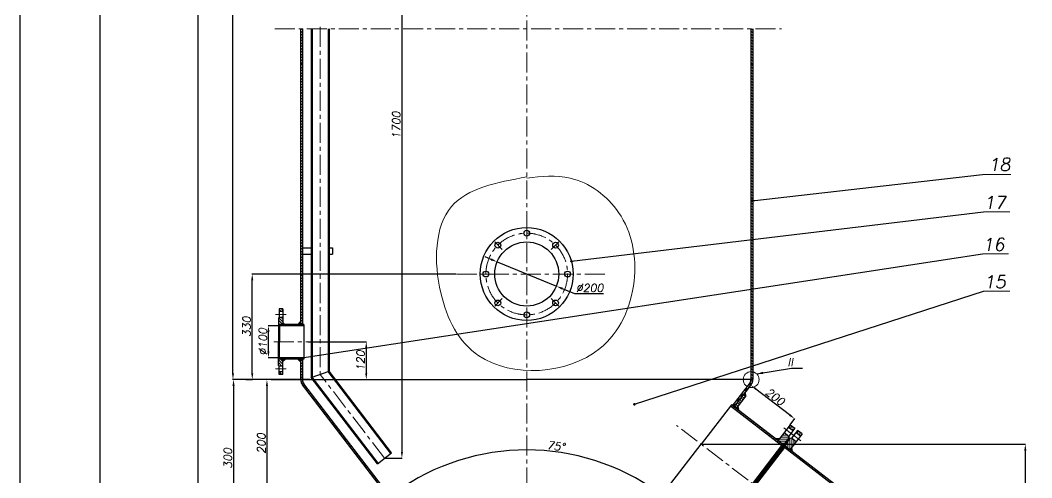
# Model space of a CAD drawing. Header units: inches. Extents: x 41 to 5981, y 0 to 8400.
# Drawn here: x 41 to 3199, y 4589 to 6017 of the extents above; entities that cross this region are included whole.
import ezdxf

# ---------------------------------------------------------------- set-up
doc = ezdxf.new("R2010")
doc.units = ezdxf.units.IN
doc.header["$LTSCALE"] = 50
doc.header["$MEASUREMENT"] = 0
doc.linetypes.add('CENTER', pattern=[2, 1.25, -0.25, 0.25, -0.25])
doc.layers.get('0').update_dxf_attribs({"plot": 0})
for name, color, linetype, lineweight in [('Dam', 2, 'Continuous', 30), ('kthuoc', 3, 'Continuous', 13), ('manh', 4, 'Continuous', 13), ('Tam', 1, 'CENTER', 13)]:
    doc.layers.add(name, color=color, linetype=linetype, lineweight=lineweight)
doc.styles.add('chu2.5', font='txt.shx', dxfattribs={"oblique": 10, "height": 25})
doc.dimstyles.new('kichthuoc2.5', dxfattribs={"dimtxt": 25, "dimasz": 20, "dimexe": 1, "dimexo": 0, "dimgap": 5, "dimtad": 1, "dimtoh": 1, "dimdec": 0, "dimzin": 0, "dimdsep": 46, "dimtxsty": 'chu2.5', "dimcen": 5, "dimclrd": 256, "dimclre": 256, "dimclrt": 256, "dimadec": 0, "dimazin": 0, "dimtfac": 1, "dimtdec": 0, "dimtmove": 0, "dimatfit": 0, "dimfxl": 0, "dimtolj": 1, "dimtzin": 0, "dimarcsym": 0})
pattern_1 = [(90, (-230.6606, 271.374), (-6.25, 1e-15), [])]
pattern_2 = [(135, (-230.6606, 271.374), (-4.4194174, -4.4194174), [])]
pattern_3 = [(135, (-4141.715, 271.374), (-4.4194174, -4.4194174), [])]
pattern_4 = [(135, (0, 271.374), (-4.4194174, -4.4194174), [])]
pattern_5 = [(45, (0, 271.374), (-4.419417, 4.419417), [])]

# ---------------------------------------------------------------- blocks, each defined once
blk = doc.blocks.new('*D20')
at = {"layer": 'DEFPOINTS', "color": 0}
for p in [(2167.2, 4693.5), (2415.2, 884.6), (3179.3, 884.6)]:
    blk.add_point(p, dxfattribs=at)
at = {"layer": 'kthuoc', "lineweight": -2}
for p, q in [((2167.2, 4693.5), (3180.3, 4693.5)), ((3179.3, 4673.5), (3179.3, 904.6)), ((2415.2, 884.6), (3180.3, 884.6))]:
    blk.add_line(p, q, dxfattribs=at)
at = {"layer": 'kthuoc'}
for points in [[(3175.9, 4673.5), (3182.6, 4673.5), (3179.3, 4693.5)], [(3175.9, 904.6), (3182.6, 904.6), (3179.3, 884.6)]]:
    blk.add_solid(points, dxfattribs=at)
at = {"layer": 'kthuoc', "insert": (3161.8, 2789.1), "char_height": 25, "attachment_point": 5, "rotation": 90, "style": 'chu2.5'}
blk.add_mtext('\\A1;4700', dxfattribs=at)
blk = doc.blocks.new('*D23')
at = {"layer": 'DEFPOINTS', "color": 0}
for p in [(1471.2, 4659.1), (1121.8, 4628.5), (2076.8, 4567.5), (1222.7, 4497), (2022.7, 4497)]:
    blk.add_point(p, dxfattribs=at)
at = {"layer": 'kthuoc', "lineweight": -2}
blk.add_arc((1622.7, 3975.7), 700, 54.137, 125.863, dxfattribs=at)
at = {"layer": 'kthuoc'}
for points in [[(1214.6, 4540.3), (1210.6, 4545.7), (1196.6, 4531.1)], [(2034.8, 4545.7), (2030.8, 4540.3), (2048.9, 4531.1)]]:
    blk.add_solid(points, dxfattribs=at)
at = {"layer": 'kthuoc', "insert": (1713.9, 4687.4), "char_height": 25, "attachment_point": 5, "rotation": 352.6964, "style": 'chu2.5'}
blk.add_mtext('\\A1;75°', dxfattribs=at)
blk = doc.blocks.new('*D13')
at = {"layer": 'DEFPOINTS', "color": 0}
for p in [(705.6, 7520.3), (1269.7, 7520.3), (945.8, 4895.1)]:
    blk.add_point(p, dxfattribs=at)
at = {"layer": 'kthuoc', "lineweight": -2}
for p, q in [((1269.7, 7520.3), (704.6, 7520.3)), ((705.6, 4915.1), (705.6, 7500.3)), ((945.8, 4895.1), (704.6, 4895.1))]:
    blk.add_line(p, q, dxfattribs=at)
at = {"layer": 'kthuoc'}
for points in [[(702.3, 7500.3), (708.9, 7500.3), (705.6, 7520.3)], [(702.3, 4915.1), (708.9, 4915.1), (705.6, 4895.1)]]:
    blk.add_solid(points, dxfattribs=at)
at = {"layer": 'kthuoc', "insert": (688.1, 6207.7), "char_height": 25, "attachment_point": 5, "rotation": 90, "style": 'chu2.5'}
blk.add_mtext('\\A1;2800', dxfattribs=at)
blk = doc.blocks.new('*D10')
at = {"layer": 'DEFPOINTS', "color": 0}
for p in [(820.6, 4895.1), (707.3, 4403.5), (1056, 4403.5)]:
    blk.add_point(p, dxfattribs=at)
at = {"layer": 'kthuoc', "lineweight": -2}
for p, q in [((820.6, 4895.1), (706.3, 4895.1)), ((707.3, 4875.1), (707.3, 4423.5)), ((1056, 4403.5), (706.3, 4403.5))]:
    blk.add_line(p, q, dxfattribs=at)
at = {"layer": 'kthuoc'}
for points in [[(704, 4875.1), (710.7, 4875.1), (707.3, 4895.1)], [(704, 4423.5), (710.7, 4423.5), (707.3, 4403.5)]]:
    blk.add_solid(points, dxfattribs=at)
at = {"layer": 'kthuoc', "insert": (689.8, 4649.3), "char_height": 25, "attachment_point": 5, "rotation": 90, "style": 'chu2.5'}
blk.add_mtext('\\A1;300', dxfattribs=at)
blk = doc.blocks.new('*D6')
at = {"layer": 'DEFPOINTS', "color": 0}
for p in [(874.9, 4895.1), (811.6, 4496.3), (1215.7, 4496.3)]:
    blk.add_point(p, dxfattribs=at)
at = {"layer": 'kthuoc', "lineweight": -2}
for p, q in [((874.9, 4895.1), (810.6, 4895.1)), ((811.6, 4875.1), (811.6, 4516.3)), ((1215.7, 4496.3), (810.6, 4496.3))]:
    blk.add_line(p, q, dxfattribs=at)
at = {"layer": 'kthuoc'}
for points in [[(808.3, 4875.1), (814.9, 4875.1), (811.6, 4895.1)], [(808.3, 4516.3), (814.9, 4516.3), (811.6, 4496.3)]]:
    blk.add_solid(points, dxfattribs=at)
at = {"layer": 'kthuoc', "insert": (794.1, 4695.7), "char_height": 25, "attachment_point": 5, "rotation": 90, "style": 'chu2.5'}
blk.add_mtext('\\A1;200', dxfattribs=at)
blk = doc.blocks.new('*D18')
at = {"layer": 'DEFPOINTS', "color": 0}
for p in [(1531.5, 7993.5), (595.6, 603.3), (745.3, 603.3)]:
    blk.add_point(p, dxfattribs=at)
at = {"layer": 'kthuoc', "lineweight": -2}
for p, q in [((1531.5, 7993.5), (594.6, 7993.5)), ((595.6, 7973.5), (595.6, 623.3)), ((745.3, 603.3), (594.6, 603.3))]:
    blk.add_line(p, q, dxfattribs=at)
at = {"layer": 'kthuoc'}
for points in [[(592.3, 7973.5), (599, 7973.5), (595.6, 7993.5)], [(592.3, 623.3), (599, 623.3), (595.6, 603.3)]]:
    blk.add_solid(points, dxfattribs=at)
at = {"layer": 'kthuoc', "insert": (578.1, 4298.4), "char_height": 25, "attachment_point": 5, "rotation": 90, "style": 'chu2.5'}
blk.add_mtext('\\A1;8600', dxfattribs=at)
blk = doc.blocks.new('*D16')
at = {"layer": 'DEFPOINTS', "color": 0}
for p in [(977.8, 6474), (1178.8, 4649.5), (1233, 4649.5)]:
    blk.add_point(p, dxfattribs=at)
at = {"layer": 'kthuoc', "lineweight": -2}
for p, q in [((977.8, 6474), (1234, 6474)), ((1233, 6454), (1233, 4669.5)), ((1178.8, 4649.5), (1234, 4649.5))]:
    blk.add_line(p, q, dxfattribs=at)
at = {"layer": 'kthuoc'}
for points in [[(1229.7, 6454), (1236.3, 6454), (1233, 6474)], [(1229.7, 4669.5), (1236.3, 4669.5), (1233, 4649.5)]]:
    blk.add_solid(points, dxfattribs=at)
at = {"layer": 'kthuoc', "insert": (1215.5, 5689.2), "char_height": 25, "attachment_point": 5, "rotation": 90, "style": 'chu2.5'}
blk.add_mtext('\\A1;1700', dxfattribs=at)
blk = doc.blocks.new('*D63')
at = {"layer": 'DEFPOINTS', "color": 0}
for p in [(2322.4, 4877.6), (2308.3, 4859.3), (2445.2, 4754.3)]:
    blk.add_point(p, dxfattribs=at)
at = {"layer": 'kthuoc', "lineweight": -2}
for p, q in [((2308.3, 4859.3), (2323, 4878.4)), ((2443.4, 4784.7), (2338.2, 4865.5)), ((2445.2, 4754.3), (2459.9, 4773.4))]:
    blk.add_line(p, q, dxfattribs=at)
at = {"layer": 'kthuoc'}
for points in [[(2340.2, 4868.1), (2336.2, 4862.8), (2322.4, 4877.6)], [(2445.4, 4787.4), (2441.4, 4782.1), (2459.3, 4772.6)]]:
    blk.add_solid(points, dxfattribs=at)
at = {"layer": 'kthuoc', "insert": (2398.3, 4841.4), "char_height": 25, "attachment_point": 5, "rotation": 322.5, "style": 'chu2.5'}
blk.add_mtext('\\A1;200', dxfattribs=at)
blk = doc.blocks.new('*D71')
at = {"layer": 'DEFPOINTS', "color": 0}
for p in [(1530.2, 5262.6), (1715.2, 5186.7)]:
    blk.add_point(p, dxfattribs=at)
at = {"layer": 'kthuoc', "lineweight": -2}
for p, q in [((1511.7, 5270.2), (1493.2, 5277.8)), ((1530.2, 5262.6), (1715.2, 5186.7)), ((1733.7, 5179.1), (1771.5, 5163.6)), ((1771.5, 5163.6), (1862.1, 5163.6))]:
    blk.add_line(p, q, dxfattribs=at)
at = {"layer": 'kthuoc'}
for points in [[(1513, 5273.3), (1510.4, 5267.1), (1530.2, 5262.6)], [(1735, 5182.2), (1732.5, 5176), (1715.2, 5186.7)]]:
    blk.add_solid(points, dxfattribs=at)
at = {"layer": 'kthuoc', "insert": (1819.3, 5181.1), "char_height": 25, "attachment_point": 5, "style": 'chu2.5'}
blk.add_mtext('\\A1;∅200', dxfattribs=at)
blk = doc.blocks.new('*D73')
at = {"layer": 'DEFPOINTS', "color": 0}
for p in [(765.7, 5224.6), (1402.7, 5224.6), (745.9, 4895.1)]:
    blk.add_point(p, dxfattribs=at)
at = {"layer": 'kthuoc', "lineweight": -2}
for p, q in [((1402.7, 5224.6), (764.7, 5224.6)), ((765.7, 4915.1), (765.7, 5204.6)), ((745.9, 4895.1), (766.7, 4895.1))]:
    blk.add_line(p, q, dxfattribs=at)
at = {"layer": 'kthuoc'}
for points in [[(762.4, 5204.6), (769, 5204.6), (765.7, 5224.6)], [(762.4, 4915.1), (769, 4915.1), (765.7, 4895.1)]]:
    blk.add_solid(points, dxfattribs=at)
at = {"layer": 'kthuoc', "insert": (748.2, 5059.9), "char_height": 25, "attachment_point": 5, "rotation": 90, "style": 'chu2.5'}
blk.add_mtext('\\A1;330', dxfattribs=at)
blk = doc.blocks.new('*D74')
at = {"layer": 'DEFPOINTS', "color": 0}
for p in [(939.4, 5013.3), (825.2, 4895.1), (1121.7, 4895.1)]:
    blk.add_point(p, dxfattribs=at)
at = {"layer": 'kthuoc', "lineweight": -2}
for p, q in [((939.4, 5013.3), (1122.7, 5013.3)), ((1121.7, 4993.3), (1121.7, 4915.1)), ((825.2, 4895.1), (1122.7, 4895.1))]:
    blk.add_line(p, q, dxfattribs=at)
at = {"layer": 'kthuoc'}
for points in [[(1118.3, 4993.3), (1125, 4993.3), (1121.7, 5013.3)], [(1118.3, 4915.1), (1125, 4915.1), (1121.7, 4895.1)]]:
    blk.add_solid(points, dxfattribs=at)
at = {"layer": 'kthuoc', "insert": (1104.2, 4954.2), "char_height": 25, "attachment_point": 5, "rotation": 90, "style": 'chu2.5'}
blk.add_mtext('\\A1;120', dxfattribs=at)
blk = doc.blocks.new('*D163')
at = {"layer": 'DEFPOINTS', "color": 0}
for p in [(816.3, 5063.3), (867.5, 5063.3), (864.7, 4963.3)]:
    blk.add_point(p, dxfattribs=at)
at = {"layer": 'kthuoc', "lineweight": -2}
for p, q in [((867.5, 5063.3), (815.3, 5063.3)), ((816.3, 4983.3), (816.3, 5043.3)), ((864.7, 4963.3), (815.3, 4963.3))]:
    blk.add_line(p, q, dxfattribs=at)
at = {"layer": 'kthuoc'}
for points in [[(812.9, 5043.3), (819.6, 5043.3), (816.3, 5063.3)], [(812.9, 4983.3), (819.6, 4983.3), (816.3, 4963.3)]]:
    blk.add_solid(points, dxfattribs=at)
at = {"layer": 'kthuoc', "insert": (798.8, 5013.3), "char_height": 25, "attachment_point": 5, "rotation": 90, "style": 'chu2.5'}
blk.add_mtext('\\A1;%%c100', dxfattribs=at)

msp = doc.modelspace()

# ---------------------------------------------------------------- hatches: boundary and pattern name
at = {"layer": 'kthuoc'}
h = msp.add_hatch(dxfattribs=at)
h.set_pattern_fill('ANSI31', color=256, scale=50, angle=90, style=0)
h.set_pattern_definition(pattern_4)
h.paths.add_polyline_path([(922.7, 5990.2), (916.7, 5990.2), (916.7, 5879.2), (922.7, 5879.2)])
h = msp.add_hatch(dxfattribs=at)
h.set_pattern_fill('ANSI31', color=256, scale=50, angle=90, style=0)
h.set_pattern_definition(pattern_4)
h.paths.add_polyline_path([(2328.7, 5990.2), (2322.7, 5990.2), (2322.7, 5878.9), (2328.7, 5878.9)])
h = msp.add_hatch(dxfattribs=at)
h.set_pattern_fill('ANSI31', color=256, scale=50, angle=90, style=0)
h.set_pattern_definition(pattern_3)
h.paths.add_polyline_path([(922.7, 5884.2), (916.7, 5884.2), (916.7, 5221.2), (922.7, 5221.2)])
h = msp.add_hatch(dxfattribs=at)
h.set_pattern_fill('ANSI31', color=256, scale=50, angle=90, style=0)
h.set_pattern_definition(pattern_3)
h.paths.add_polyline_path([(2322.7, 5884.2), (2328.7, 5884.2), (2328.7, 5221.2), (2322.7, 5221.2)])
h = msp.add_hatch(dxfattribs=at)
h.set_pattern_fill('ANSI31', color=256, scale=50, angle=90, style=0)
h.set_pattern_definition(pattern_4)
h.paths.add_polyline_path([(922.7, 5155.2), (922.7, 5222), (916.7, 5222), (916.7, 5102.9), (916.7, 5067.3), (922.7, 5067.3)])
h = msp.add_hatch(dxfattribs=at)
h.set_pattern_fill('ANSI31', color=256, scale=50, angle=90, style=0)
h.set_pattern_definition(pattern_3)
h.paths.add_polyline_path([(2328.7, 5222.3), (2322.7, 5222.6), (2322.7, 4974.2), (2328.7, 4974.2)])
h = msp.add_hatch(dxfattribs=at)
h.set_pattern_fill('ANSI31', color=256, scale=50, angle=90, style=0)
h.set_pattern_definition(pattern_4)
h.paths.add_polyline_path([(849.7, 5107.3), (861.7, 5107.3), (861.7, 5115.8), (849.7, 5115.8)])
h.paths.add_polyline_path([(847.7, 5067.3), (861.7, 5067.3), (861.7, 5089.3), (849.7, 5089.3), (847.7, 5087.3)])
for points in [[(850.7, 5063.3), (850.7, 5067.3), (847.7, 5067.3)], [(861.7, 5073.3), (867.7, 5067.3), (861.7, 5067.3)], [(916.7, 5067.3), (908.5, 5067.3), (916.7, 5076.3)], [(847.7, 4959.3), (850.7, 4959.3), (850.7, 4963.3)], [(861.7, 4952.9), (868.1, 4959.3), (861.7, 4959.3)], [(916.7, 4959.3), (908.5, 4959.3), (916.7, 4950.3)], [(2300.7, 4849.4), (2305.2, 4855.3), (2307.1, 4844.6)], [(2276.6, 4804.9), (2281.8, 4811.6), (2284.9, 4798.6)], [(2412.8, 4712.1), (2400.2, 4710.5), (2407.3, 4705)], [(2424.6, 4691.3), (2421.5, 4693.7), (2419, 4690.6)], [(2427, 4689.5), (2430.2, 4687), (2427.8, 4683.9)], [(2449.9, 4683.6), (2451.6, 4671), (2444.4, 4676.5)]]:
    msp.add_hatch(color=256, dxfattribs=at).paths.add_polyline_path(points)
h = msp.add_hatch(dxfattribs=at)
h.set_pattern_fill('ANSI31', color=256, scale=50, style=0)
h.set_pattern_definition(pattern_5)
h.paths.add_polyline_path([(926.7, 5063.3), (926.7, 5067.3), (850.7, 5067.3), (850.7, 5063.3)])
h = msp.add_hatch(dxfattribs=at)
h.set_pattern_fill('ANSI31', color=256, scale=50, angle=90, style=0)
h.set_pattern_definition(pattern_4)
h.paths.add_polyline_path([(849.7, 4910.8), (861.7, 4910.8), (861.7, 4919.3), (849.7, 4919.3)])
h.paths.add_polyline_path([(847.7, 4939.3), (849.7, 4937.3), (861.7, 4937.3), (861.7, 4959.3), (847.7, 4959.3)])
h = msp.add_hatch(dxfattribs=at)
h.set_pattern_fill('ANSI31', color=256, scale=50, style=0)
h.set_pattern_definition(pattern_5)
h.paths.add_polyline_path([(926.7, 4959.3), (926.7, 4963.3), (850.7, 4963.3), (850.7, 4959.3)])
h = msp.add_hatch(dxfattribs=at)
h.set_pattern_fill('ANSI31', color=256, scale=50, angle=90, style=0)
h.set_pattern_definition(pattern_4)
h.paths.add_polyline_path([(922.7, 4959.3), (916.7, 4959.3), (916.7, 4895.1), (922.7, 4895.1)])
h = msp.add_hatch(dxfattribs=at)
h.set_pattern_fill('ANSI31', color=256, scale=50, angle=90, style=0)
h.set_pattern_definition(pattern_2)
h.paths.add_polyline_path([(2328.7, 4978.1), (2322.7, 4977.4), (2322.7, 4919.9, -0.060961), (2328.7, 4919.3)])
h.paths.add_polyline_path([(2328.7, 4919.3, 0.060961), (2322.7, 4919.9), (2322.7, 4895.1), (2328.7, 4895.1)])
h = msp.add_hatch(dxfattribs=at)
h.set_pattern_fill('ANSI31', color=256, scale=50, style=0)
h.set_pattern_definition([(45, (-230.6606, 271.374), (-4.419417, 4.419417), [])])
h.paths.add_polyline_path([(927, 4882.3, -0.165101), (922.7, 4895.1), (916.7, 4895.1, 0.165101), (922.3, 4878.6), (1117, 4624.9), (1121.8, 4628.5)])
h.paths.add_polyline_path([(1006, 4697.1), (1006, 4772.1), (1043.5, 4772.1), (1043.5, 4697.1)], flags=25)
h = msp.add_hatch(dxfattribs=at)
h.set_pattern_fill('ANSI31', color=256, scale=50, angle=350, style=0)
h.set_pattern_definition([(35, (-230.6606, 271.374), (-3.584853, 5.1197), [])])
h.paths.add_polyline_path([(2317.3, 4871.1, -0.063139), (2311.5, 4873.3), (2265.5, 4813.4), (2270.3, 4809.8)])
h.paths.add_polyline_path([(2323.1, 4878.6, 0.165101), (2328.7, 4895.1), (2322.7, 4895.1, -0.165101), (2318.4, 4882.3), (2311.5, 4873.3, 0.063139), (2317.3, 4871.1)])
h = msp.add_hatch(dxfattribs=at)
h.set_pattern_fill('ANSI31', color=256, scale=50, angle=90, style=0)
h.set_pattern_definition(pattern_2)
h.paths.add_polyline_path([(2307.1, 4844.6), (2300.7, 4849.4), (2270.3, 4809.8), (2276.6, 4804.9)])
h = msp.add_hatch(dxfattribs=at)
h.set_pattern_fill('ANSI31', color=256, scale=50, angle=45, style=0)
h.set_pattern_definition(pattern_1)
edge = h.paths.add_edge_path()
edge.add_spline(control_points=[(2265.5, 4813.4), (2264.1, 4812.4), (2262.6, 4811.4), (2261.2, 4810.5)], knot_values=[311.717613, 311.717613, 311.717613, 311.717613, 316.837376, 316.837376, 316.837376, 316.837376], degree=3, periodic=0)
edge.add_line((2261.2, 4810.5), (2418.4, 4689.8))
edge.add_line((2418.4, 4689.8), (2421.5, 4693.7))
edge.add_line((2421.5, 4693.7), (2265.5, 4813.4))
h = msp.add_hatch(dxfattribs=at)
h.set_pattern_fill('ANSI31', color=256, scale=50, style=0)
h.set_pattern_definition(pattern_5)
h.paths.add_polyline_path([(1043, 4721.3), (1047.7, 4725), (1006.6, 4778.6), (1002.7, 4773.8)])
h = msp.add_hatch(dxfattribs=at)
h.set_pattern_fill('ANSI31', color=256, scale=50, angle=315, style=0)
h.set_pattern_definition([(0, (-230.6606, 271.374), (2e-15, 6.25), [])])
h.paths.add_polyline_path([(2440.6, 4718.7), (2426.4, 4729.7), (2407.2, 4704.7), (2424.6, 4691.3), (2441.4, 4713.1)])
h.paths.add_polyline_path([(2445.2, 4754.3), (2439.8, 4747.1), (2454, 4736.2), (2459.5, 4743.3)])
h = msp.add_hatch(dxfattribs=at)
h.set_pattern_fill('ANSI37', color=256, scale=10, angle=45, style=0)
h.set_pattern_definition([(90, (0, 271.3738), (-1.25, 2e-16), []), (180, (0, 271.3738), (-2e-16, -1.25), [])])
h.paths.add_polyline_path([(2443.8, 4711.3), (2441.4, 4713.1), (2424.6, 4691.3), (2427, 4689.5)])
h = msp.add_hatch(dxfattribs=at)
h.set_pattern_fill('ANSI31', color=256, scale=50, angle=45, style=0)
h.set_pattern_definition(pattern_1)
h.paths.add_polyline_path([(2463.7, 4701.1), (2449.4, 4712), (2443.8, 4711.3), (2427, 4689.5), (2444.5, 4676.1)])
h.paths.add_polyline_path([(2468.2, 4736.6), (2462.8, 4729.5), (2477, 4718.5), (2482.5, 4725.7)])
h = msp.add_hatch(dxfattribs=at)
h.set_pattern_fill('ANSI31', color=256, scale=50, style=0)
h.set_pattern_definition([(45, (-11828.711, 271.374), (-4.4194174, 4.4194174), [])])
h.paths.add_polyline_path([(2244.5, 4445.1), (2241.5, 4441.1), (2428.7, 4297.4), (2432.7, 4300.7)])
h.paths.add_polyline_path([(2430.2, 4687), (2427.2, 4683.1), (2670.8, 4496.1), (2674.8, 4499.4)])
h = msp.add_hatch(dxfattribs=at)
h.set_pattern_fill('ANSI31', color=256, scale=50, style=0)
h.set_pattern_definition(pattern_5)
h.paths.add_polyline_path([(1182.8, 4539.2), (1186.5, 4534.3), (1190.9, 4538.5), (1121.8, 4628.4), (1117.1, 4624.7)])

# ---------------------------------------------------------------- linework, layer by layer
msp.add_lwpolyline([(41.4, 0), (41.4, 8400), (5981.4, 8400), (5981.4, 0), (41.4, 0)], close=True)
at = {"layer": 'Dam'}
for p, q in [((291.4, 50), (291.4, 8350)), ((916.7, 5990.2), (916.7, 5102.9)), ((922.7, 5990.2), (922.7, 5155.2)), ((949.8, 5990.2), (949.8, 4902)), ((952.8, 5990.2), (952.8, 4903)), ((1002.8, 5990.2), (1002.8, 4919.9)), ((1005.8, 5990.2), (1005.8, 4921)), ((2322.7, 5990.2), (2322.7, 4895.1)), ((2322.7, 5990.2), (2322.7, 4895.1)), ((2328.7, 5990.2), (2328.7, 4895.1)), ((922.7, 5306.4), (949.8, 5306.4)), ((1005.8, 5306.4), (1015.9, 5306.4)), ((1015.9, 5306.4), (1015.9, 5286.4)), ((922.7, 5286.4), (949.8, 5286.4)), ((1005.8, 5286.4), (1015.9, 5286.4)), ((922.7, 5155.2), (922.7, 5067.3)), ((849.7, 5089.3), (847.7, 5087.3)), ((847.7, 5087.3), (847.7, 5013.3)), ((849.7, 5115.8), (849.7, 5089.3)), ((861.7, 5115.8), (849.7, 5115.8)), ((861.7, 5107.3), (849.7, 5107.3)), ((861.7, 5089.3), (849.7, 5089.3)), ((861.7, 5115.8), (861.7, 5067.3)), ((916.7, 5110.2), (916.7, 5067.3)), ((847.7, 5067.3), (850.7, 5063.3)), ((926.7, 5067.3), (847.7, 5067.3)), ((850.7, 5067.3), (850.7, 5013.3)), ((926.7, 5063.3), (850.7, 5063.3)), ((861.7, 5073.3), (867.7, 5067.3)), ((926.7, 5067.3), (926.7, 4959.3)), ((847.7, 4939.3), (847.7, 5013.3)), ((850.7, 4959.3), (850.7, 5013.3)), ((847.7, 4959.3), (850.7, 4963.3)), ((926.7, 4959.3), (847.7, 4959.3)), ((926.7, 4963.3), (850.7, 4963.3)), ((861.7, 4910.8), (861.7, 4959.3)), ((861.7, 4952.9), (868.1, 4959.3)), ((916.7, 4959.3), (916.7, 4895.1)), ((922.7, 4959.3), (922.7, 4895.1)), ((849.7, 4937.3), (847.7, 4939.3)), ((861.7, 4937.3), (849.7, 4937.3)), ((849.7, 4910.8), (849.7, 4937.3)), ((861.7, 4919.3), (849.7, 4919.3)), ((861.7, 4910.8), (849.7, 4910.8)), ((916.7, 4895.1), (955.1, 4895.1)), ((949.8, 4902), (1005.8, 4921)), ((1156.6, 4632.5), (949.8, 4902)), ((1158.9, 4634.3), (952.8, 4903)), ((1198.6, 4664.7), (1002.8, 4919.9)), ((1201, 4666.6), (1005.8, 4921)), ((1025.6, 4895.1), (1622.7, 4895.1)), ((2328.7, 4895.1), (1622.7, 4895.1)), ((1182.8, 4539.2), (922.3, 4878.6)), ((1121.8, 4628.5), (927, 4882.3)), ((2265.5, 4813.4), (2318.4, 4882.3)), ((2270.3, 4809.8), (2323.1, 4878.6)), ((2307.1, 4844.6), (2276.6, 4804.9)), ((2307.1, 4844.6), (2300.7, 4849.4)), ((2307.1, 4844.6), (2305.2, 4855.3)), ((2261.5, 4816.5), (2167.2, 4693.5)), ((2418.4, 4689.8), (2258.5, 4812.5)), ((2674.8, 4499.4), (2261.5, 4816.5)), ((2281.8, 4811.6), (2284.9, 4798.6)), ((2445.2, 4754.3), (2407.2, 4704.7)), ((2439.8, 4747.1), (2454, 4736.2)), ((2459.5, 4743.3), (2440.6, 4718.7)), ((2445.2, 4754.3), (2459.5, 4743.3)), ((2441.4, 4713.1), (2330.3, 4568.3)), ((2441.4, 4713.1), (2330.3, 4568.3)), ((2443.8, 4711.3), (2332.7, 4566.5)), ((2412.1, 4711.2), (2400.2, 4710.5)), ((2426.4, 4729.7), (2440.6, 4718.7)), ((2440.6, 4718.7), (2441.4, 4713.1)), ((2441.4, 4713.1), (2443.8, 4711.3)), ((2449.4, 4712), (2443.8, 4711.3)), ((2482.5, 4725.7), (2444.5, 4676.1)), ((2468.2, 4736.6), (2449.4, 4712)), ((2463.7, 4701.1), (2449.4, 4712)), ((2477, 4718.5), (2462.8, 4729.5)), ((2482.5, 4725.7), (2468.2, 4736.6)), ((2072.8, 4570.5), (2167.2, 4693.5)), ((2421.5, 4693.7), (2327.1, 4570.8)), ((2430.2, 4687), (2335.8, 4564.1)), ((2424.6, 4691.3), (2419, 4690.6)), ((2427, 4689.5), (2427.8, 4683.9)), ((2670.8, 4496.1), (2427.2, 4683.1)), ((2449.2, 4682.7), (2451.6, 4671)), ((1156.6, 4632.5), (1201, 4666.6)), ((1222.7, 4497), (1121.8, 4628.5))]:
    msp.add_line(p, q, dxfattribs=at)
for centre, radius in [((1622.7, 5224.6), 145), ((1622.7, 5352.1), 9), ((1622.7, 5224.6), 100), ((1532.5, 5314.8), 9), ((1712.9, 5314.8), 9), ((1495.2, 5224.6), 9), ((1750.2, 5224.6), 9), ((1532.5, 5134.5), 9), ((1712.9, 5134.5), 9), ((1622.7, 5097.1), 9)]:
    msp.add_circle(centre, radius, dxfattribs=at)
for centre, radius, start, end in [((943.7, 4895.1), 27, 180, 217.5), ((943.7, 4895.1), 21, 180, 217.5), ((2301.7, 4895.1), 21, 322.5, 0), ((2301.7, 4895.1), 27, 322.5, 0)]:
    msp.add_arc(centre, radius, start, end, dxfattribs=at)
at = {"layer": 'kthuoc'}
for p, q in [((3045.4, 5534.9), (3134.5, 5534.9)), ((3049, 5418.5), (3130.5, 5418.5)), ((3045.4, 5287.3), (3126.9, 5287.3)), ((3049, 5170.9), (3130.5, 5170.9)), ((908.5, 5067.3), (916.7, 5076.3)), ((908.5, 4959.3), (916.7, 4950.3))]:
    msp.add_line(p, q, dxfattribs=at)
msp.add_circle((2323.5, 4895.1), 24.8, dxfattribs=at)
msp.add_spline([(1622.7, 5527.7), (1387.7, 5435.2), (1354.4, 5165.4), (1472.9, 4969.5), (1850.4, 4991.7), (1957.8, 5202.4), (1909.7, 5416.8), (1757.9, 5524), (1622.7, 5524)], degree=3, dxfattribs=at)
at = {"layer": 'Tam'}
for p, q in [((1622.7, 8016.1), (1622.7, 5460.1)), ((836.4, 5990.2), (2418.2, 5990.2)), ((977.8, 5996.6), (977.8, 4911.5)), ((1622.7, 4058.1), (1622.7, 5460.1)), ((1622.7, 5366.2), (1622.7, 5332.9)), ((1522.6, 5324.7), (1546.2, 5301.2)), ((1722.8, 5324.7), (1699.2, 5301.2)), ((1866.5, 5224.6), (1402.7, 5224.6)), ((1481.2, 5224.6), (1514.5, 5224.6)), ((1764.2, 5224.6), (1731, 5224.6)), ((1522.6, 5124.5), (1546.2, 5148.1)), ((1722.8, 5124.5), (1699.2, 5148.1)), ((1622.7, 5083.1), (1622.7, 5116.4)), ((871.5, 5098.3), (838.8, 5098.3)), ((833, 5013.3), (939.4, 5013.3)), ((871.5, 4928.3), (838.8, 4928.3)), ((1178.8, 4649.5), (977.8, 4911.5)), ((2551.8, 4398.4), (2090.6, 4752.2)), ((2425.3, 4744.4), (2457.6, 4719.6)), ((2426.1, 4743.8), (2454.5, 4722)), ((2478.1, 4703.9), (2445.8, 4728.6)), ((2477.3, 4704.5), (2448.9, 4726.3))]:
    msp.add_line(p, q, dxfattribs=at)
msp.add_circle((1622.7, 5224.6), 127.5, dxfattribs=at)

# ---------------------------------------------------------------- texts
at = {"layer": 'kthuoc', "insert": (2437.2, 4961.7), "char_height": 25, "attachment_point": 1, "style": 'chu2.5'}
msp.add_mtext('II', dxfattribs=at)
at = {"layer": 'kthuoc', "insert": (3109.1, 4922.2), "char_height": 25, "width": 10, "attachment_point": 9, "style": 'chu2.5'}
msp.add_mtext('\\A1;', dxfattribs=at)
at = {"layer": 'manh', "char_height": 40, "attachment_point": 9, "style": 'chu2.5'}
for s, insert in [('18', (3132.7, 5546.6)), ('17', (3118.1, 5428.1)), ('16', (3114.5, 5297)), ('15', (3118.1, 5180.5))]:
    msp.add_mtext(s, dxfattribs=dict(at, insert=insert))

# ---------------------------------------------------------------- dimensions: what is measured, and where the dimension line sits
at = {"layer": 'kthuoc'}
for base, p1, p2, text, picture, middle in [((595.6, 603.3), (1531.5, 7993.5), (745.3, 603.3), '8600', '*D18', (578.1, 4298.4)), ((705.6, 7520.3), (945.8, 4895.1), (1269.7, 7520.3), '2800', '*D13', (688.1, 6207.7)), ((765.7, 5224.6), (745.9, 4895.1), (1402.7, 5224.6), '330', '*D73', (748.2, 5059.9)), ((816.3, 5063.3), (864.7, 4963.3), (867.5, 5063.3), '%%c<>', '*D163', (798.8, 5013.3)), ((1121.7, 4895.1), (939.4, 5013.3), (825.2, 4895.1), '120', '*D74', (1104.2, 4954.2)), ((707.3, 4403.5), (820.6, 4895.1), (1056, 4403.5), '300', '*D10', (689.8, 4649.3)), ((811.6, 4496.3), (874.9, 4895.1), (1215.7, 4496.3), '200', '*D6', (794.1, 4695.7)), ((3179.3, 884.6), (2167.2, 4693.5), (2415.2, 884.6), '4700', '*D20', (3161.8, 2789.1))]:
    dim = msp.add_linear_dim(base=base, p1=p1, p2=p2, angle=90, text=text, dimstyle='kichthuoc2.5', dxfattribs=at)
    dim.commit()
    dim.dimension.update_dxf_attribs({"geometry": picture, "text_midpoint": middle})
for base, p1, p2, angle, text, picture, middle, dimtype in [((1233, 4649.5), (977.8, 6474), (1178.8, 4649.5), 90, '1700', '*D16', (1233, 5689.2), 160), ((2322.4, 4877.6), (2445.2, 4754.3), (2308.3, 4859.3), 142.5, '200', '*D63', (2387.7, 4827.5), 161)]:
    dim = msp.add_linear_dim(base=base, p1=p1, p2=p2, angle=angle, text=text, dimstyle='kichthuoc2.5', dxfattribs=at)
    dim.commit()
    dim.dimension.update_dxf_attribs({"geometry": picture, "text_midpoint": middle, "dimtype": dimtype})
dim = msp.add_diameter_dim_2p(p1=(1530.2, 5262.6), p2=(1715.2, 5186.7), dimstyle='kichthuoc2.5', dxfattribs=at)
dim.commit()
dim.dimension.update_dxf_attribs({"geometry": '*D71', "text_midpoint": (1819.3, 5163.6), "dimtype": 163})
dim = msp.add_angular_dim_2l(base=(1471.2, 4659.1), line1=((2022.7, 4497), (2076.8, 4567.5)), line2=((1222.7, 4497), (1121.8, 4628.5)), dimstyle='kichthuoc2.5', dxfattribs=at)
dim.commit()
dim.dimension.update_dxf_attribs({"geometry": '*D23', "text_midpoint": (1711.7, 4670), "dimtype": 162})

# ---------------------------------------------------------------- leaders
for points in [[(2325.7, 5453.5), (3045.4, 5534.9)], [(1762.2, 5264.4), (3049, 5418.5)], [(906.9, 4961.3), (3045.4, 5287.3)], [(1958.7, 4817.9), (3049, 5170.9)]]:
    msp.add_leader(points, dimstyle='kichthuoc2.5', override={"dimasz": 8, "dimtad": 0, "dimldrblk": 'Dot'}, dxfattribs=at)
at = {"layer": 'kthuoc', "annotation_type": 0, "has_hookline": 1, "hookline_direction": 0, "text_width": 29.4}
msp.add_leader([(2340.7, 4912.9), (2449.1, 4930.7)], dimstyle='kichthuoc2.5', dxfattribs=at)

doc.saveas('drawing.dxf')
